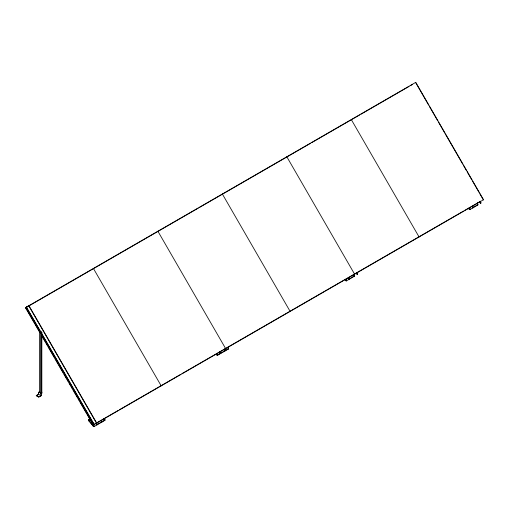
<?xml version="1.0" encoding="UTF-8"?>
<svg xmlns="http://www.w3.org/2000/svg" width="509" height="509" viewBox="0 0 509 509"><rect width="100%" height="100%" fill="white"/><g stroke="black" fill="none" stroke-linecap="round" stroke-linejoin="round"><path stroke-width="0.76" d="M477.709 204.79L477.207 203.753A0.636 0.369 60 0 1 477.766 204.421A0.636 0.369 60 0 1 477.448 204.879L477.544 204.885M90.405 420.708L90.036 420.345L89.667 420.714M101.514 421.916L101.825 421.471L101.285 420.797A0.636 0.369 60 0 1 101.838 421.465A0.636 0.369 60 0 1 101.52 421.923M225.232 350.58L224.921 349.524A0.636 0.369 60 0 1 225.372 350.357A0.636 0.369 60 0 1 224.813 350.472L225.232 350.58L217.4 355.117M348.741 277.831A0.636 0.369 60 0 1 349.409 278.525A0.636 0.369 60 0 1 348.977 278.938L349.397 278.531L348.748 277.85M354.111 276.171L354.111 275.452L353.481 275.089A0.636 0.369 60 0 1 354.219 275.662A0.636 0.369 60 0 1 353.806 276.152L349.282 278.964M472.606 207.659L472.925 207.214L472.377 206.539A0.636 0.369 60 0 1 472.937 207.208A0.636 0.369 60 0 1 472.619 207.672M477.786 205.019L469.915 209.574M39.759 332.466L25.45 307.69L28.943 305.674L96.723 423.074M25.45 307.69L415.764 82.343L483.55 199.744L93.02 425.219L91.098 421.395M198.313 208.13L25.666 307.811L26.303 308.918L26.945 308.549L26.303 307.442M199.643 207.367L310.274 143.493M311.603 142.73L359.653 114.983M360.976 114.22L409.026 86.479M410.356 85.709L412.455 84.5M26.303 309.167L27.511 308.467M39.409 392.032L39.409 332.262L40.618 331.563L41.827 332.262L41.827 393.603M41.528 332.262L40.618 331.741L39.715 332.262L40.618 332.784L41.528 332.262L41.528 393.603M41.827 332.262L40.618 332.956L39.409 332.262M39.136 392.013L40.497 392.624L41.102 393.667L41.102 395.76L38.684 397.154L36.273 395.588L38.531 394.278L40.949 395.671L38.684 396.982L36.273 395.588M36.273 395.76L38.684 394.367L38.684 392.274M40.949 395.849L41.102 393.667M88.725 420.555L92.95 425.715L88.725 420.555A2.023 1.158 -0.5 0 1 88.725 419.518L89.934 418.818M92.377 423.615L93.281 423.094M117.999 410.553L93.236 424.85L92.593 423.736L93.236 423.367L93.872 424.474M119.322 409.783L180.593 374.414M181.917 373.644L325.041 291.014M325.677 290.645L463.572 211.038M464.895 210.268L480.668 201.163M96.882 424.684L101.106 422.247M101.724 421.904L104.739 420.16M225.85 350.237L228.267 348.843A0.636 0.369 60 0 0 227.822 347.717M472.81 207.647L477.639 204.853M93.987 426.618L104.854 420.345M217.508 355.301L228.376 349.028M346.387 280.898L354.175 276.381M41.49 391.796L41.992 392.426L41.49 392.293M477.703 202.716L477.894 202.302M225.404 348.411L224.978 348.417M93.764 424.423L93.44 424.449M40.497 392.624L39.288 391.93L38.531 392.363L38.531 394.456M415.554 82.464L428.635 105.121M429.424 106.496L437.753 120.913M438.542 122.287L444.885 133.269M445.68 134.643L462.726 164.165M463.514 165.54L466.289 170.35M467.084 171.718L471.843 179.957M472.632 181.331L478.975 192.319M479.771 193.694L483.334 199.872M351.293 119.564L419.079 236.971M286.822 156.785L354.608 274.192M353.481 274.841L353.914 275.592M348.652 277.628L349.505 279.104M222.357 194.005L290.136 311.413M157.885 231.226L225.665 348.633M219.773 352.037L220.632 353.513M93.414 268.453L161.194 385.854M28.727 305.794L96.513 423.202M26.411 307.131L94.197 424.538M26.303 307.194L40.656 331.951M41.369 333.287L94.089 424.601M26.958 309.701L34.873 323.412M35.662 324.78L40.014 332.32M42.781 337.117L43.971 339.172M44.76 340.54L45.555 341.914M46.344 343.282L47.534 345.337M48.323 346.712L51.091 351.509M51.886 352.877L54.654 357.674M55.443 359.049L58.217 363.846M59.006 365.214L63.358 372.753M64.147 374.121L66.921 378.919M67.71 380.293L68.505 381.661M69.688 383.716L70.477 385.09M71.273 386.458L72.456 388.513M73.251 389.888L74.04 391.256M74.836 392.63L76.019 394.685M76.808 396.053L77.603 397.421M78.392 398.795L79.582 400.85M80.371 402.218L83.139 407.015M83.934 408.39L86.702 413.187M87.497 414.555L91.849 422.095M41.337 335.208L93.236 425.091M40.345 392.713L40.949 393.756M479.745 202.048L479.745 202.397A0.853 0.49 60 0 1 480.292 201.838A0.853 0.49 60 0 1 480.948 202.97A0.853 0.49 60 0 1 480.197 203.155M468.878 208.321L468.878 208.671M356.217 273.365L356.217 273.715M345.35 279.638L345.35 279.988M216.471 354.048L216.478 354.398M88.725 419.518L88.725 419.868A2.023 1.158 -0.5 0 0 88.725 420.905M40.618 331.741L40.618 393.514M476.901 203.575A0.853 0.49 60 0 1 477.671 203.937A0.853 0.49 60 0 1 477.881 204.917A0.853 0.49 60 0 1 477.175 204.892M472.651 207.857A0.84 0.484 60 0 0 473.007 207.055A0.84 0.484 60 0 0 472.072 206.374A0.853 0.49 60 0 1 473.02 207.042A0.853 0.49 60 0 1 472.664 207.863M479.898 202.308A0.636 0.369 60 0 1 480.381 202.067A0.636 0.369 60 0 1 480.795 202.913A0.636 0.369 60 0 1 480.235 203.008M353.373 274.892A0.853 0.49 60 0 1 354.188 275.312A0.853 0.49 60 0 1 354.302 276.311A0.853 0.49 60 0 1 353.507 276.063M348.544 277.679A0.853 0.49 60 0 1 349.53 278.468A0.853 0.49 60 0 1 348.977 279.11M356.37 273.626A0.636 0.369 60 0 1 357.044 273.562A0.636 0.369 60 0 1 357.051 274.466M356.217 273.543A0.853 0.49 60 0 1 356.815 273.187A0.853 0.49 60 0 1 357.426 274.224A0.853 0.49 60 0 1 356.828 274.586M224.494 349.295A0.853 0.49 60 0 1 225.271 349.658A0.853 0.49 60 0 1 225.474 350.644A0.853 0.49 60 0 1 224.768 350.618M219.665 352.082A0.853 0.49 60 0 1 220.651 352.871A0.853 0.49 60 0 1 220.098 353.52M227.517 347.552A0.853 0.49 60 0 1 228.528 348.442A0.853 0.49 60 0 1 227.797 348.881M100.973 420.612A0.853 0.49 60 0 1 101.921 421.299A0.853 0.49 60 0 1 101.558 422.114M96.144 423.399A0.853 0.49 60 0 1 96.914 423.762A0.853 0.49 60 0 1 97.124 424.748A0.853 0.49 60 0 1 96.417 424.722M104.097 419.06A0.636 0.369 60 0 1 104.809 419.569A0.636 0.369 60 0 1 104.542 420.179M103.989 418.869A0.853 0.49 60 0 1 105 419.76A0.853 0.49 60 0 1 104.269 420.199M97.009 424.398L96.952 424.621A0.636 0.369 60 0 0 96.252 423.59L97.009 424.398M220.531 353.081L220.092 353.335A0.636 0.369 60 0 0 220.531 352.934L219.869 352.253A0.636 0.369 60 0 1 220.531 352.934L220.531 353.081M89.622 420.179L90.456 420.237L89.622 420.179M469.031 208.582A0.636 0.369 60 0 0 469.712 209.422A0.636 0.369 60 0 0 469.705 208.512A0.636 0.369 60 0 0 469.031 208.582M468.878 208.499A0.853 0.49 60 0 0 469.788 209.619A0.853 0.49 60 0 0 469.782 208.404A0.853 0.49 60 0 0 468.878 208.499M345.503 279.899A0.636 0.369 60 0 0 346.184 280.739A0.636 0.369 60 0 0 346.177 279.829A0.636 0.369 60 0 0 345.503 279.899M345.35 279.816A0.853 0.49 60 0 0 346.26 280.936A0.853 0.49 60 0 0 346.254 279.721A0.853 0.49 60 0 0 345.35 279.816M216.624 354.309A0.636 0.369 60 0 0 217.305 355.148A0.636 0.369 60 0 0 217.298 354.239A0.636 0.369 60 0 0 216.624 354.309M216.478 354.219A0.853 0.49 60 0 0 217.388 355.339A0.853 0.49 60 0 0 217.375 354.13A0.853 0.49 60 0 0 216.478 354.219M93.102 425.626A0.636 0.369 60 0 0 93.783 426.466A0.636 0.369 60 0 0 93.777 425.556A0.636 0.369 60 0 0 93.102 425.626M92.95 425.537A0.853 0.49 60 0 0 93.86 426.657A0.853 0.49 60 0 0 93.853 425.448A0.853 0.49 60 0 0 92.95 425.537"/></g></svg>
